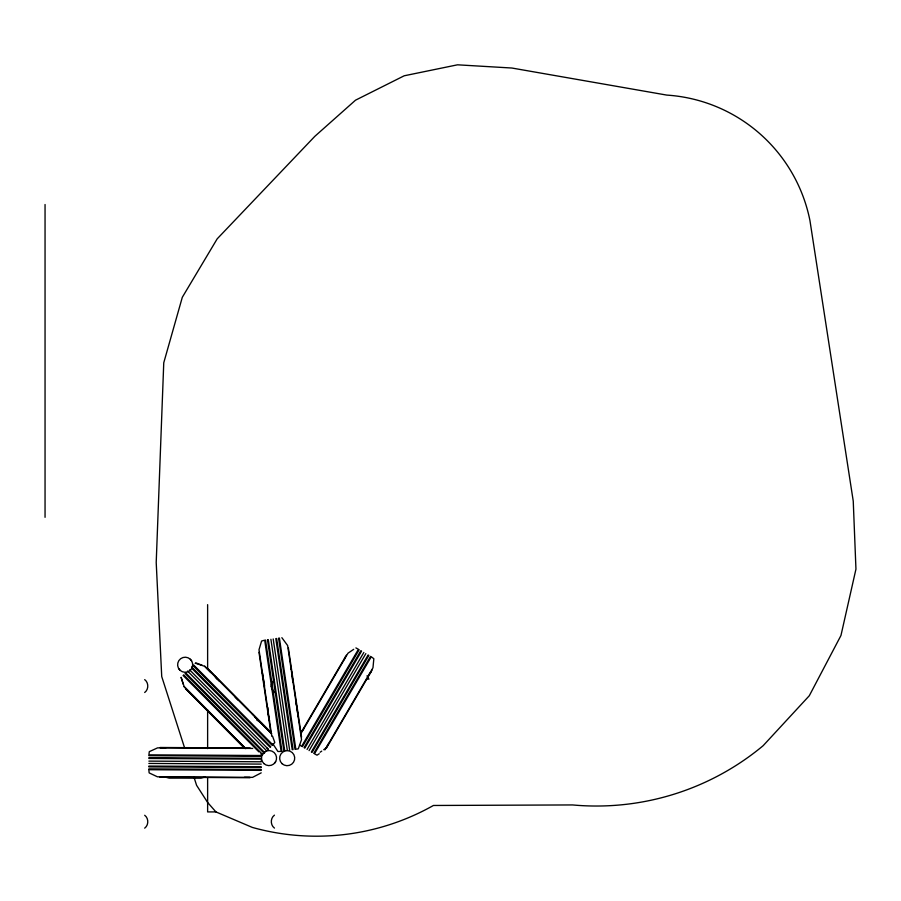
<?xml version="1.0" encoding="UTF-8"?>
<svg xmlns="http://www.w3.org/2000/svg" width="901" height="901" viewBox="0 0 901 901"><rect width="100%" height="100%" fill="white"/><g stroke="black" fill="none" stroke-linecap="round" stroke-linejoin="round"><path stroke-width="1.35" d="M267.777 707.555L268.048 712.5M292.757 681.866L291.811 672.045M271.257 686.348L271.471 684.073M261.211 772.855L252.562 777.36L157.405 776.797L149.161 772.9L148.823 769.713L261.222 770.378M181.101 677.541L184.164 686.517L245.782 748.663M271.471 684.186L274.445 679.489L273.499 680.368M344.205 659.656L345.241 657.122M328.707 743.426L325.971 748.1L323.696 749.7M181.191 677.361L183.196 684.174M301.655 731.589L346.389 655.162M300.765 733.898L348 653.18L353.699 649.328M302.376 746.704L359.15 649.7M304.076 747.706L360.85 650.702M304.797 748.123L361.571 651.119M307.072 749.463L363.846 652.459M309.066 750.623L365.84 653.619M311.352 751.963L368.126 654.959M312.061 752.38L368.836 655.376M313.773 753.382L370.548 656.378M324.912 749.902L372.969 667.787L373.836 658.699L371.257 656.795L314.483 753.799L317.017 755.173L319.224 753.754M326.522 747.92L372.034 670.164M274.535 763.237L275.683 761.638M302.026 730.948L303.738 728.808M144.689 692.497C148.823 689.502 148.8 682.609 144.689 679.602M144.689 828.154C148.823 825.158 148.8 818.266 144.689 815.27M274.445 815.146C270.266 818.131 270.289 825.091 274.445 828.087M195.258 663.373L196.148 662.978L202.229 665.298M320.114 752.234L321.747 751.107M195.427 663.237L204.572 666.289L210.834 672.608M260.783 761.176L261.594 760.951M204.989 777.011L201.024 778.081L169.197 778.126L165.874 777.248M160.288 747.886L165.705 747.92M249.847 777.338L244.43 777.304M281.855 637.671L287.622 645.533L301.531 739.665L298.276 748.866L295.832 749.227L279.4 638.032M184.694 748.179L161.73 676.55L156.211 562.472L163.757 362.765L182.306 297.296L217.175 238.855L314.832 136.333L355.523 100.18L404.2 75.785L457.517 64.816L511.858 68.025L666.751 95.089A156.402 156.402 0 0 1 809.954 220.61L853.247 501.125L855.95 569.117L840.96 635.498L809.301 695.73L763.124 745.713A260.671 260.671 0 0 1 572.619 804.942L433.426 805.471A238.314 238.314 0 0 1 252.359 827.433L215.925 811.914L207.624 811.914L207.624 777.676M160.108 747.492L250.208 748.021M252.731 748.427L157.585 747.864L149.284 751.659L148.913 754.847L261.313 755.511M148.913 755.68L261.301 756.344M148.902 757.662L261.29 758.327M148.89 758.484L261.29 759.149M148.879 761.12L261.279 761.784M148.868 763.44L261.256 764.104M148.845 766.075L261.245 766.74M148.845 766.897L261.245 767.562M148.834 768.88L261.222 769.544M159.928 777.203L250.028 777.732M355.895 647.909L358.429 649.283L301.655 746.287L299.526 745.037M366.527 678.622L368.903 679.163L367.022 675.784M256.672 719.922L261.617 723.255L263.554 725.767M274.445 692.43L272.519 690.369M274.445 692.542L271.618 688.387M243.022 746.141L238.483 741.568M196.587 699.311L192.048 694.739M206.757 667.664L270.199 731.646M206.633 667.81L248.473 709.999M252.303 713.862L270.075 731.781M204.707 666.154L271.697 733.707M215.373 677.18L219.337 681.179M235.161 697.137L238.078 700.066M254.814 716.948L270.435 732.693M193.636 664.983L272.778 744.789L274.805 742.492L272.541 736.196M193.051 665.557L272.192 745.375M191.643 666.954L270.784 746.771M192.397 668.902L270.199 747.346M189.672 669.893L268.329 749.204M266.842 747.988L268.194 749.35M187.532 671.031L266.685 750.837M185.662 672.889L264.804 752.695M185.077 673.464L264.218 753.281M183.669 674.86L262.81 754.666M183.083 675.446L258.902 751.896M260.885 753.889L262.225 755.252M184.029 686.663L244.768 747.909M185.662 688.589L244.847 748.28M185.527 688.724L244.723 748.416M215.925 811.914L207.624 802.453L196.587 785.312L194.042 777.36M190.314 659.239L191.553 660.76M178.758 668.722L180.009 670.243A7.535 7.535 0 0 0 192.499 666.447A7.535 7.535 0 0 0 182.971 657.527A7.535 7.535 0 0 0 180.009 670.243M217.118 678.949L215.091 676.336M272.913 743.888L277.925 751.513L281.135 751.4L264.703 640.206L261.594 641.016L259.004 649.767L271.798 736.342M295.933 703.399L296.553 705.573M264.601 686.033L262.371 672.54M290.989 668.317L291.248 669.387M269.545 721.115L268.16 713.738M296.834 706.936L298.163 716.881M271.257 686.235L271.618 688.499M288.376 647.977L301.553 737.108M278.589 638.156L295.01 749.339M276.63 638.437L293.05 749.632M275.807 638.561L292.239 749.756M273.194 638.944L289.626 750.139M270.908 639.282L287.34 750.477M268.295 639.676L284.727 750.86M267.484 639.789L283.905 750.983M265.525 640.082L281.945 751.276M258.981 652.324L270.919 733.121M207.624 604.65L207.624 669.33M207.624 709.853L207.624 748.607M45.05 204.516L45.05 517.32M370.885 672.135A9.494 9.494 0 0 1 369.173 674.275M263.88 763.586A7.535 7.535 0 0 0 276.37 759.791A7.535 7.535 0 0 0 266.842 750.871A7.535 7.535 0 0 0 263.88 763.586M282.036 763.665A7.535 7.535 0 0 0 294.526 759.87A7.535 7.535 0 0 0 284.998 750.961A7.535 7.535 0 0 0 282.036 763.665"/></g></svg>
